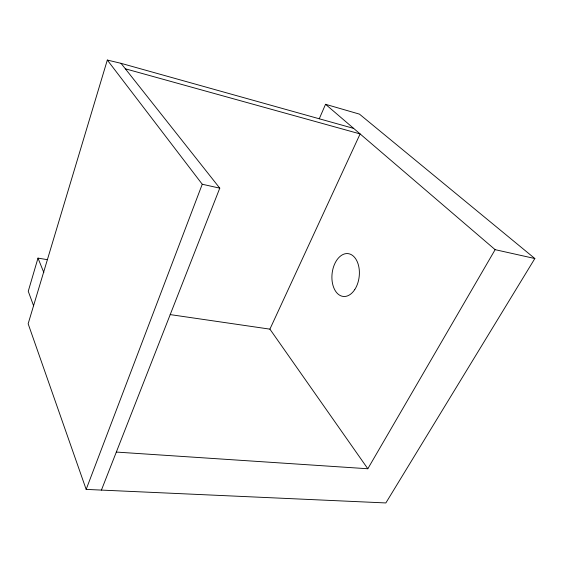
<?xml version="1.0" encoding="UTF-8"?>
<svg xmlns="http://www.w3.org/2000/svg" width="563" height="563" viewBox="0 0 563 563"><rect width="100%" height="100%" fill="white"/><g stroke="black" fill="none" stroke-linecap="round" stroke-linejoin="round"><path stroke-width="0.84" d="M47.51 259.691L37.995 258.114L28.249 291.268L33.604 305.829M353.677 128.406L121.01 63.323L107.322 60.058L28.15 323.767L86.167 489.402L385.859 502.942L534.85 258.53L359.454 114.127L325.548 104.303L319.249 118.814M86.167 489.402L202.251 184.242L107.322 60.058M101.424 490.091L219.774 188.155L121.01 63.323M534.85 258.53L495.137 249.662L367.822 468.754L269.909 329.144L360.116 133.924L125.345 68.806M116.33 452.068L367.822 468.754M170.174 314.597L269.909 329.144M202.251 184.242L219.774 188.155M325.548 104.303L495.137 249.662M37.995 258.114L43.844 272.591M354.725 289.621A21.556 13.632 -83.7 0 0 350.066 254.096A21.556 13.632 -83.7 0 0 332.163 281.401A21.556 13.632 -83.7 0 0 354.725 289.621"/></g></svg>
